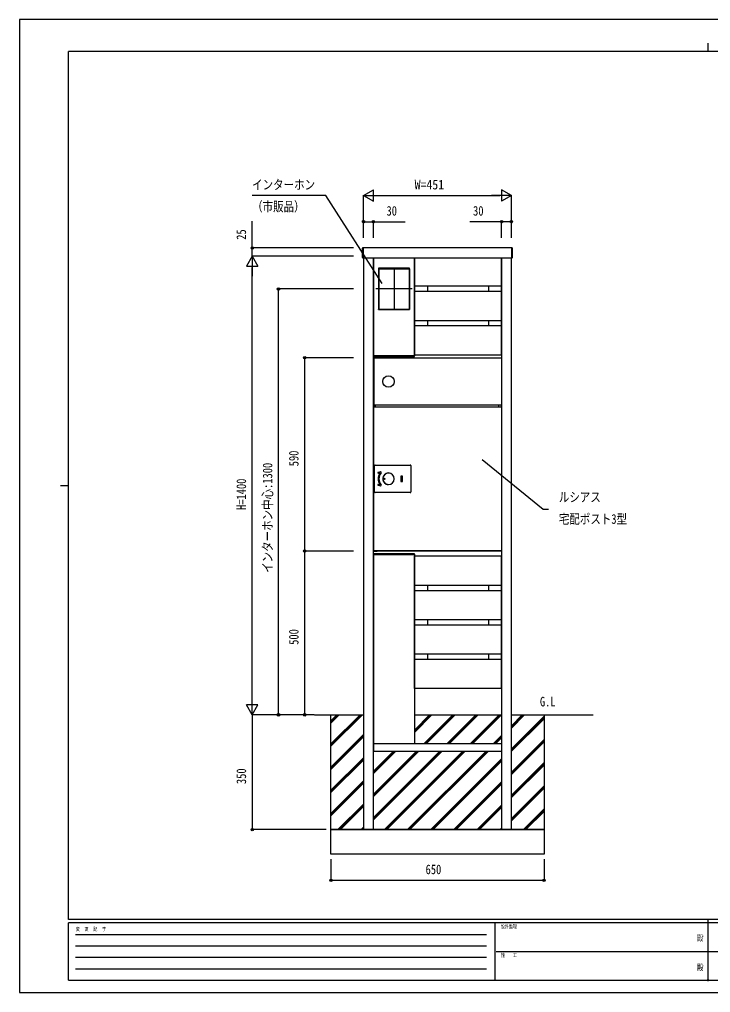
# Model space of a CAD drawing. Units: millimetres, scale not verified. Extents: x -2102 to 2102, y -1485 to 1485.
# Drawn here: x -2102 to 5, y -1485 to 1485 of the extents above; entities that cross this region are included whole.
import ezdxf
from ezdxf.enums import TextEntityAlignment as Align

# ---------------------------------------------------------------- set-up
doc = ezdxf.new("R2010")
doc.units = ezdxf.units.MM
doc.header["$LTSCALE"] = 8
doc.header["$PDMODE"] = 32
doc.header["$PDSIZE"] = 4
for name, color, linetype in [('0-1_USER1', 3, 'Continuous'), ('0-3_YKK_A1', 4, 'Continuous'), ('0-4_YKK_D', 6, 'Continuous'), ('0-5_YKK_ZWAK', 7, 'Continuous')]:
    doc.layers.add(name, color=color, linetype=linetype)
doc.styles.add('ＭＳ ゴシック', font='')
doc.styles.get('ＭＳ ゴシック').set_extended_font_data('MS Gothic')

msp = doc.modelspace()

# ---------------------------------------------------------------- linework, layer by layer
at = {"layer": '0-3_YKK_A1'}
for p, q in [((-1055.991, 785.992), (-1055.991, 786.937)), ((-1055.991, 785.494), (-1055.991, 785.992)), ((-1055.991, 758.063), (-1055.991, 785.494)), ((-1053.991, 788), (-1055.052, 787.935)), ((-1053.991, 788), (-1053.991, 787.053)), ((-1053.991, 787.053), (-1053.991, 785.556)), ((-1053.991, 785.556), (-1053.991, 757.799)), ((-600.991, 788), (-599.93, 787.935)), ((-600.991, 788), (-600.991, 787.053)), ((-600.991, 787.053), (-600.991, 785.556)), ((-600.991, 785.556), (-600.991, 757.799)), ((-598.991, 785.992), (-598.991, 786.937)), ((-598.991, 785.494), (-598.991, 785.992)), ((-598.991, 758.063), (-598.991, 785.494)), ((-1053.991, 757), (-1055.052, 757.065)), ((-1053.991, 757.799), (-1053.991, 757)), ((-1052.991, 757.5), (-1052.991, -987.5)), ((-1022.991, -987.5), (-1022.991, 757.5)), ((-1021.991, 458.5), (-1021.991, 757.5)), ((-897.991, 757.5), (-897.991, 458.5)), ((-897.991, 757.5), (-897.491, 757.5)), ((-897.991, 757.5), (-897.491, 757.5)), ((-897.991, 461.5), (-897.991, 757.5)), ((-897.491, 670.5), (-897.491, 757.5)), ((-631.991, 757.5), (-632.491, 757.5)), ((-631.991, 757.5), (-632.491, 757.5)), ((-632.491, 757.5), (-632.491, 670.5)), ((-631.991, 757.5), (-631.991, -987.5)), ((-631.991, 461.5), (-631.991, 757.5)), ((-601.991, -987.5), (-601.991, 757.5)), ((-600.991, 757.799), (-600.991, 757)), ((-600.991, 757), (-599.93, 757.065)), ((-1007.241, 725.193), (-912.741, 725.193)), ((-1007.191, 723.993), (-1007.191, 600.993)), ((-959.991, 726.493), (-959.991, 598.493)), ((-912.791, 723.993), (-912.791, 600.993)), ((-904.791, 662.493), (-1015.191, 662.493)), ((-632.491, 670.5), (-897.491, 670.5)), ((-857.991, 670.5), (-857.991, 655.5)), ((-671.991, 670.5), (-671.991, 655.5)), ((-1007.241, 599.793), (-912.741, 599.793)), ((-857.991, 565.5), (-857.991, 550.5)), ((-671.991, 565.5), (-671.991, 550.5)), ((-1022.491, 451.7), (-1022.491, 452.5)), ((-1022.484, 451.7), (-1022.491, 451.7)), ((-1022.491, 450.9), (-1022.491, 451.6)), ((-1022.491, 450.9), (-1022.491, 439.4)), ((-1022.478, 458.288), (-1022.409, 457.171)), ((-1022.409, 457.171), (-1022.407, 457.128)), ((-897.991, 458.5), (-1021.991, 458.5)), ((-1021.991, 451.4), (-1021.905, 451.4)), ((-1021.905, 451.5), (-1021.905, 308.5)), ((-1021.105, 451.5), (-1021.905, 451.5)), ((-1021.491, 452.4), (-1021.691, 452.4)), ((-1021.491, 451.6), (-1021.691, 451.6)), ((-1021.691, 451.5), (-1021.691, 451.6)), ((-1021.491, 451.6), (-1021.491, 451.5)), ((-1021.415, 456.189), (-1021.417, 456.232)), ((-1021.105, 451.7), (-1021.105, 452.5)), ((-1021.105, 451.7), (-1021.105, 451.5)), ((-898.564, 456.232), (-898.566, 456.189)), ((-897.991, 461.5), (-897.491, 461.5)), ((-897.575, 457.128), (-897.572, 457.171)), ((-897.572, 457.171), (-897.504, 458.288)), ((-633.291, 451.7), (-633.291, 452.5)), ((-632.991, 452.5), (-633.291, 452.5)), ((-633.291, 451.7), (-633.291, 451.5)), ((-632.991, 451.7), (-633.291, 451.7)), ((-632.491, 451.5), (-633.291, 451.5)), ((-632.991, 452.5), (-632.491, 452.5)), ((-632.491, 451.7), (-632.991, 451.7)), ((-632.497, 451.7), (-632.491, 451.6)), ((-631.991, 461.5), (-632.491, 461.5)), ((-632.491, 452.5), (-632.491, 451.7)), ((-632.491, 451.6), (-632.491, 451.5)), ((-1022.491, 307.5), (-1022.491, 308.3)), ((-1022.491, 308.3), (-1021.691, 308.3)), ((-1021.691, 307.5), (-1022.491, 307.5)), ((-1021.991, 301.7), (-1022.491, 301.7)), ((-1021.691, 301.5), (-1022.491, 301.5)), ((-1022.491, 301.5), (-1022.491, -135.4)), ((-1021.991, 302.5), (-1021.691, 302.5)), ((-1021.991, 301.7), (-1021.691, 301.7)), ((-1021.105, 308.5), (-1021.905, 308.5)), ((-1021.691, 308.5), (-1021.691, 302.5)), ((-1021.691, 302.5), (-633.291, 302.5)), ((-1021.691, 301.7), (-1021.691, 302.5)), ((-1021.691, 301.7), (-1021.691, 301.5)), ((-1021.105, 308.3), (-1021.105, 308.5)), ((-1021.105, 308.3), (-1021.105, 307.5)), ((-633.291, 307.5), (-1021.105, 307.5)), ((-1016.791, 302.5), (-1016.791, 307.5)), ((-641.691, 307.5), (-641.691, 302.5)), ((-633.291, 308.3), (-633.291, 308.5)), ((-633.291, 308.3), (-633.291, 307.5)), ((-632.991, 308.3), (-633.291, 308.3)), ((-632.991, 307.5), (-633.291, 307.5)), ((-633.291, 307.5), (-633.291, 302.5)), ((-633.291, 301.7), (-633.291, 302.5)), ((-632.991, 302.5), (-633.291, 302.5)), ((-633.291, 301.7), (-633.291, 301.5)), ((-632.991, 301.7), (-633.291, 301.7)), ((-632.491, 301.5), (-633.291, 301.5)), ((-632.991, 308.3), (-632.491, 308.3)), ((-632.991, 302.5), (-632.491, 302.5)), ((-632.491, 301.7), (-632.991, 301.7)), ((-632.491, 302.5), (-632.491, 301.7)), ((-1019.491, 43.092), (-1019.491, 123.108)), ((-1017.498, 125.1), (-910.483, 125.1)), ((-908.491, 123.108), (-908.491, 43.092)), ((-1001.513, 104.298), (-1008.305, 102.605)), ((-1007.7, 100.179), (-1003.731, 101.168)), ((-938.991, 90.85), (-938.991, 75.35)), ((-934.491, 91.35), (-938.491, 91.35)), ((-933.991, 75.35), (-933.991, 90.85)), ((-1008.305, 63.595), (-1001.513, 61.902)), ((-1003.731, 65.032), (-1007.7, 66.021)), ((-977.476, 65.607), (-976.991, 65.6)), ((-933.991, 83.1), (-938.991, 83.1)), ((-938.491, 74.85), (-934.491, 74.85)), ((-910.483, 41.1), (-1017.498, 41.1)), ((-1021.691, -135.4), (-1022.491, -135.4)), ((-1021.991, -136.4), (-1022.491, -136.4)), ((-1022.478, -148.288), (-1022.409, -147.171)), ((-1022.409, -147.171), (-1022.407, -147.128)), ((-1021.991, -135.6), (-1021.691, -135.6)), ((-1021.991, -136.4), (-1021.691, -136.4)), ((-1021.991, -148.5), (-897.991, -148.5)), ((-1021.991, -726), (-1021.991, -148.5)), ((-1021.691, -135.6), (-1021.691, -135.4)), ((-1021.691, -135.6), (-1021.691, -136.4)), ((-633.291, -136.4), (-1021.691, -136.4)), ((-1021.691, -136.4), (-1021.691, -137.5)), ((-1021.691, -137.5), (-1020.891, -137.5)), ((-1021.415, -146.189), (-1021.417, -146.232)), ((-1020.891, -137.5), (-1011.391, -137.5)), ((-1010.791, -137.5), (-1011.391, -137.5)), ((-1010.891, -137), (-1010.891, -136.4)), ((-1010.791, -136.7), (-1010.891, -136.7)), ((-1010.791, -136.7), (-1010.791, -136.4)), ((-1010.791, -137.5), (-1010.791, -136.7)), ((-641.691, -137.5), (-1010.791, -137.5)), ((-898.564, -146.232), (-898.566, -146.189)), ((-897.575, -147.128), (-897.572, -147.171)), ((-897.572, -147.171), (-897.504, -148.288)), ((-641.691, -136.4), (-641.691, -136.7)), ((-641.691, -136.7), (-641.691, -137.5)), ((-641.591, -136.7), (-641.691, -136.7)), ((-641.091, -137.5), (-641.691, -137.5)), ((-641.591, -137), (-641.591, -136.4)), ((-634.091, -137.5), (-641.091, -137.5)), ((-633.291, -135.6), (-633.291, -135.4)), ((-633.291, -135.6), (-633.291, -136.4)), ((-632.991, -135.6), (-633.291, -135.6)), ((-632.991, -136.4), (-633.291, -136.4)), ((-632.991, -135.6), (-632.491, -135.6)), ((-632.491, -136.4), (-632.991, -136.4)), ((-632.491, -135.6), (-632.491, -136.4)), ((-897.991, -155.5), (-897.491, -155.5)), ((-897.991, -556.5), (-897.991, -155.5)), ((-631.991, -155.5), (-632.491, -155.5)), ((-631.991, -556.5), (-631.991, -155.5)), ((-857.991, -242.5), (-857.991, -257.5)), ((-671.991, -242.5), (-671.991, -257.5)), ((-857.991, -347.5), (-857.991, -362.5)), ((-671.991, -347.5), (-671.991, -362.5)), ((-857.991, -452.5), (-857.991, -467.5)), ((-671.991, -452.5), (-671.991, -467.5)), ((-897.991, -556.5), (-897.491, -556.5)), ((-631.991, -556.5), (-632.491, -556.5)), ((-1202.491, -637.5), (-1052.991, -637.5)), ((-1152.49, -655.519), (-1134.471, -637.5)), ((-1152.49, -726.23), (-1063.76, -637.5)), ((-1152.49, -659.144), (-1130.846, -637.5)), ((-1152.49, -729.855), (-1060.135, -637.5)), ((-1152.49, -662.769), (-1127.221, -637.5)), ((-1152.49, -733.48), (-1056.51, -637.5)), ((-1022.991, -637.5), (-1021.991, -637.5)), ((-897.991, -683.863), (-851.628, -637.5)), ((-897.991, -687.488), (-848.003, -637.5)), ((-897.991, -691.113), (-844.378, -637.5)), ((-897.991, -637.5), (-631.991, -637.5)), ((-869.417, -726), (-780.917, -637.5)), ((-865.792, -726), (-777.292, -637.5)), ((-862.167, -726), (-773.667, -637.5)), ((-798.707, -726), (-710.207, -637.5)), ((-795.082, -726), (-706.582, -637.5)), ((-791.457, -726), (-702.957, -637.5)), ((-727.996, -726), (-639.496, -637.5)), ((-724.371, -726), (-635.871, -637.5)), ((-720.746, -726), (-632.246, -637.5)), ((-601.991, -670.705), (-568.785, -637.5)), ((-601.991, -674.33), (-565.16, -637.5)), ((-601.991, -677.955), (-561.535, -637.5)), ((-601.991, -741.416), (-502.49, -641.916)), ((-601.991, -745.041), (-502.49, -645.541)), ((-601.991, -748.666), (-502.49, -649.166)), ((-601.99, -637.5), (-352.49, -637.5)), ((-1022.991, -667.441), (-1021.991, -666.441)), ((-1022.991, -671.066), (-1021.991, -670.066)), ((-1022.991, -674.691), (-1021.991, -673.691)), ((-1152.49, -796.941), (-1052.991, -697.441)), ((-1152.49, -800.566), (-1052.991, -701.066)), ((-1152.49, -804.191), (-1052.991, -704.691)), ((-657.285, -726), (-631.991, -700.705)), ((-653.66, -726), (-631.991, -704.33)), ((-650.035, -726), (-631.991, -707.955)), ((-601.991, -812.127), (-502.49, -712.626)), ((-631.991, -726), (-1022.991, -726)), ((-1022.991, -726), (-1022.991, -749)), ((-897.991, -726), (-1021.991, -726)), ((-631.991, -726), (-631.991, -749)), ((-601.991, -815.752), (-502.49, -716.251)), ((-601.991, -819.377), (-502.49, -719.876)), ((-1152.49, -867.652), (-1052.991, -768.152)), ((-1152.49, -871.277), (-1052.991, -771.777)), ((-631.991, -749), (-1022.991, -749)), ((-1022.991, -808.863), (-963.128, -749)), ((-1022.991, -879.573), (-892.417, -749)), ((-1022.991, -950.284), (-821.707, -749)), ((-1022.991, -812.488), (-959.503, -749)), ((-1022.991, -883.198), (-888.792, -749)), ((-1022.991, -953.909), (-818.082, -749)), ((-1022.991, -816.113), (-955.878, -749)), ((-1022.991, -886.823), (-885.167, -749)), ((-1022.991, -957.534), (-814.457, -749)), ((-989.496, -987.5), (-750.996, -749)), ((-985.871, -987.5), (-747.371, -749)), ((-982.246, -987.5), (-743.746, -749)), ((-918.785, -987.5), (-680.285, -749)), ((-915.16, -987.5), (-676.66, -749)), ((-911.535, -987.5), (-673.035, -749)), ((-848.075, -987.5), (-631.991, -771.416)), ((-1152.49, -874.902), (-1052.991, -775.402)), ((-844.45, -987.5), (-631.991, -775.041)), ((-840.825, -987.5), (-631.991, -778.666)), ((-601.991, -882.837), (-502.49, -783.337)), ((-601.991, -886.462), (-502.49, -786.962)), ((-601.991, -890.087), (-502.49, -790.587)), ((-1152.49, -938.362), (-1052.991, -838.863)), ((-1152.49, -941.987), (-1052.991, -842.488)), ((-1152.49, -945.612), (-1052.991, -846.113)), ((-777.364, -987.5), (-631.991, -842.127)), ((-773.739, -987.5), (-631.991, -845.752)), ((-770.114, -987.5), (-631.991, -849.377)), ((-601.991, -953.548), (-502.49, -854.048)), ((-601.991, -957.173), (-502.49, -857.673)), ((-601.991, -960.798), (-502.49, -861.298)), ((-1130.917, -987.5), (-1052.991, -909.573)), ((-1127.292, -987.5), (-1052.991, -913.198)), ((-1123.667, -987.5), (-1052.991, -916.823)), ((-706.653, -987.5), (-631.991, -912.837)), ((-703.028, -987.5), (-631.991, -916.462)), ((-699.403, -987.5), (-631.991, -920.087)), ((-565.232, -987.5), (-502.49, -924.758)), ((-561.607, -987.5), (-502.49, -928.383)), ((-557.982, -987.5), (-502.49, -932.008)), ((-1060.207, -987.5), (-1052.991, -980.284)), ((-1056.582, -987.5), (-1052.991, -983.909)), ((-1052.991, -987.5), (-1022.991, -987.5)), ((-635.942, -987.5), (-631.991, -983.548)), ((-632.317, -987.5), (-631.991, -987.173)), ((-631.991, -987.5), (-601.991, -987.5))]:
    msp.add_line(p, q, dxfattribs=at)
for points in [[(-600.991, 757.5), (-600.991, 787.5), (-1053.991, 787.5), (-1053.991, 757.5)], [(-1007.491, 599.493), (-912.491, 599.493), (-912.491, 725.493), (-1007.491, 725.493)], [(-897.491, 655.5), (-632.491, 655.5), (-632.491, 565.5), (-897.491, 565.5)], [(-897.491, 550.5), (-632.491, 550.5), (-632.491, 460.5), (-897.491, 460.5)], [(-897.491, -152.5), (-632.491, -152.5), (-632.491, -242.5), (-897.491, -242.5)], [(-897.491, -257.5), (-632.491, -257.5), (-632.491, -347.5), (-897.491, -347.5)], [(-897.491, -362.5), (-632.491, -362.5), (-632.491, -452.5), (-897.491, -452.5)], [(-897.491, -467.5), (-632.491, -467.5), (-632.491, -557.5), (-897.491, -557.5)], [(-1152.49, -987.5), (-502.49, -987.5), (-502.49, -1062.5), (-1152.49, -1062.5)]]:
    msp.add_lwpolyline(points, close=True, dxfattribs=at)
for points in [[(-1007.493, 723.993), (-1005.991, 723.993), (-1005.991, 600.993), (-1007.493, 600.993)], [(-1007.241, 725.496), (-1007.241, 723.993), (-912.741, 723.993), (-912.741, 725.496)], [(-912.488, 723.993), (-913.991, 723.993), (-913.991, 600.993), (-912.488, 600.993)], [(-1007.241, 599.491), (-1007.241, 600.993), (-912.741, 600.993), (-912.741, 599.491)], [(-1022.491, 452.5), (-1021.491, 452.5), (-1021.105, 452.5), (-633.291, 452.5)], [(-897.703, 458.5), (-898.502, 458.5), (-1021.479, 458.5), (-1022.278, 458.5)], [(-1021.105, 452.4), (-1021.491, 452.4), (-1021.491, 451.6)], [(-1021.417, 456.232), (-1006.061, 456.149), (-990.704, 456.09), (-975.347, 456.055), (-959.991, 456.043), (-944.634, 456.055), (-929.277, 456.09), (-913.92, 456.149), (-898.564, 456.232)], [(-897.491, 463.5), (-897.991, 463.5), (-897.991, 461.5), (-897.491, 461.5)], [(-632.491, 451.5), (-632.491, 308.5), (-633.291, 308.5)], [(-632.491, 463.5), (-631.991, 463.5), (-631.991, 461.5), (-632.491, 461.5)], [(-1021.905, 437.4), (-1022.491, 437.4), (-1022.491, 439.4)], [(-1021.905, 308.5), (-1022.491, 308.5), (-1022.491, 437.4)], [(-1022.491, 301.7), (-1022.491, 302.5), (-1021.991, 302.5)], [(-632.491, 301.5), (-632.491, -135.4), (-633.291, -135.4)], [(-632.491, 308.3), (-632.491, 307.5), (-632.991, 307.5)], [(-977.471, 100.564), (-980.814, 100.138), (-982.715, 99.416)], [(-982.817, 66.823), (-980.814, 66.062), (-977.471, 65.636)], [(-1022.491, -136.4), (-1022.491, -135.6), (-1021.991, -135.6)], [(-897.703, -148.5), (-898.502, -148.5), (-1021.479, -148.5), (-1022.278, -148.5)], [(-1021.417, -146.232), (-1006.061, -146.149), (-990.704, -146.09), (-975.347, -146.055), (-959.991, -146.043), (-944.634, -146.055), (-929.277, -146.09), (-913.92, -146.149), (-898.564, -146.232)], [(-897.991, -148.5), (-897.991, -637.5), (-897.991, -726)], [(-633.291, -136.4), (-633.291, -137.5), (-634.091, -137.5)], [(-897.491, -153.5), (-897.991, -153.5), (-897.991, -155.5), (-897.491, -155.5)], [(-632.491, -153.5), (-631.991, -153.5), (-631.991, -155.5), (-632.491, -155.5)], [(-897.491, -554.5), (-897.991, -554.5), (-897.991, -556.5), (-897.491, -556.5)], [(-632.491, -554.5), (-631.991, -554.5), (-631.991, -556.5), (-632.491, -556.5)], [(-601.991, -637.5), (-502.49, -637.5), (-502.49, -987.5), (-1152.49, -987.5), (-1152.49, -637.5), (-1052.991, -637.5)]]:
    msp.add_lwpolyline(points, dxfattribs=at)
msp.add_circle((-976.991, 380), 17.5, dxfattribs=at)
for centre, radius, start, end in [((-1054.991, 786.937), 1, 93.5, 180), ((-599.991, 786.937), 1, 0, 86.5), ((-1054.991, 758.063), 1, 180, 266.5), ((-599.991, 758.063), 1, 273.5, 0), ((-1021.691, 451.6), 0.8, 90, 180), ((-1021.991, 450.9), 0.5, 90, 180), ((-1022.278, 458.3), 0.2, 90, 183.5), ((-1021.411, 457.232), 1, 183.50011, 269.6482), ((-1021.408, 457.189), 1, 183.5, 269.64806), ((-959.991, 10456), 10000, 269.64806, 270), ((-959.991, 10456), 10000, 270, 270.35194), ((-898.573, 457.189), 1, 270.35194, 356.5), ((-898.57, 457.232), 1, 270.3518, 356.49989), ((-897.703, 458.3), 0.2, 356.5, 90), ((-1020.491, 439.4), 2, 180, 224.99409), ((-1017.501, 123.11), 1.99, 89.92772, 180.07228), ((-910.48, 123.11), 1.99, 359.92772, 90.07228), ((-1008.002, 101.392), 1.25, 104, 180), ((-1008.002, 101.392), 1.25, 180, 284), ((-976.991, 83.1), 31.75, 146.31167, 180), ((-976.991, 83.1), 29.25, 141.02124, 180), ((-1003.658, 100.877), 0.3, 326.31167, 104), ((-1001.089, 102.6), 1.75, 0, 104), ((-1001.089, 102.6), 1.75, 321.02124, 0), ((-976.991, 83.1), 17.65, 0, 180), ((-976.991, 83.1), 17.5, 90, 255.45427), ((-976.972, 83.1), 17.296, 91.877, 268.123), ((-976.991, 83.1), 17.5, 270, 90), ((-938.491, 90.85), 0.5, 90, 180), ((-934.491, 90.85), 0.5, 0, 90), ((-1008.002, 64.808), 1.25, 76, 180), ((-1008.002, 64.808), 1.25, 180, 256), ((-976.991, 83.1), 31.75, 180, 213.68833), ((-976.991, 83.1), 29.25, 180, 218.97876), ((-1003.658, 65.323), 0.3, 256, 33.68833), ((-1001.089, 63.6), 1.75, 256, 0), ((-1001.089, 63.6), 1.75, 0, 38.97876), ((-976.991, 83.1), 17.65, 180, 0), ((-988.991, 83.1), 1.75, 90, 270), ((-988.991, 83.1), 1.75, 270, 90), ((-938.491, 75.35), 0.5, 180, 270), ((-934.491, 75.35), 0.5, 270, 0), ((-1017.501, 43.09), 1.99, 179.92772, 270.07228), ((-910.48, 43.09), 1.99, 269.92772, 0.07228), ((-1022.278, -148.3), 0.2, 176.5, 270), ((-1021.411, -147.232), 1, 90.3518, 176.49989), ((-1021.408, -147.189), 1, 90.35194, 176.5), ((-959.991, -10146), 10000, 90, 90.35194), ((-1011.391, -137), 0.5, 270, 0), ((-959.991, -10146), 10000, 89.64806, 90), ((-898.573, -147.189), 1, 3.5, 89.64806), ((-898.57, -147.232), 1, 3.50011, 89.6482), ((-897.703, -148.3), 0.2, 270, 3.5), ((-641.091, -137), 0.5, 180, 270)]:
    msp.add_arc(centre, radius, start, end, dxfattribs=at)
at = {"layer": '0-4_YKK_D'}
for p, q in [((-1052.991, 947.5), (-1022.68, 965)), ((-1022.68, 930), (-1022.68, 965)), ((-601.99, 947.5), (-632.301, 965)), ((-632.301, 965), (-632.301, 930)), ((-1052.991, 818.5), (-1052.991, 948.5)), ((-1052.991, 947.5), (-1022.68, 930)), ((-1052.991, 947.5), (-992.369, 947.5)), ((-1017.991, 947.5), (-636.99, 947.5)), ((-601.99, 947.5), (-662.611, 947.5)), ((-601.99, 947.5), (-632.301, 930)), ((-601.99, 818.5), (-601.99, 948.5)), ((-1052.991, 818.5), (-1052.991, 868.5)), ((-1022.991, 818.5), (-1022.991, 868.5)), ((-631.991, 818.5), (-631.991, 868.5)), ((-601.99, 818.5), (-601.99, 868.5)), ((-1083.991, 787.5), (-1393.49, 787.5)), ((-1392.49, 762.5), (-1409.99, 732.189)), ((-1083.991, 762.5), (-1393.49, 762.5)), ((-1083.991, 762.5), (-1393.49, 762.5)), ((-1392.49, 762.5), (-1374.99, 732.189)), ((-1392.49, 762.5), (-1392.49, 701.878)), ((-1409.99, 732.189), (-1374.99, 732.189)), ((-1392.49, -602.5), (-1392.49, 727.5)), ((-1083.991, 662.493), (-1313.49, 662.493)), ((-1312.49, -637.5), (-1312.49, 662.493)), ((-1083.991, 452.5), (-1233.49, 452.5)), ((-1232.49, -137.5), (-1232.49, 452.5)), ((-1083.991, -137.5), (-1233.49, -137.5)), ((-1083.991, -137.5), (-1233.49, -137.5)), ((-1232.49, -637.5), (-1232.49, -137.5)), ((-1392.49, -637.5), (-1392.49, -576.878)), ((-1392.49, -637.5), (-1409.99, -607.189)), ((-1374.99, -607.189), (-1409.99, -607.189)), ((-1392.49, -637.5), (-1374.99, -607.189)), ((-1203.491, -637.5), (-1393.49, -637.5)), ((-1203.491, -637.5), (-1393.49, -637.5)), ((-1392.49, -637.5), (-1392.49, -987.5)), ((-1203.491, -637.5), (-1313.49, -637.5)), ((-1203.491, -637.5), (-1233.49, -637.5)), ((-1167.49, -987.5), (-1393.49, -987.5)), ((-1152.49, -1077.5), (-1152.49, -1143.5)), ((-502.49, -1077.5), (-502.49, -1143.5)), ((-1152.49, -1142.5), (-502.49, -1142.5))]:
    msp.add_line(p, q, dxfattribs=at)
for points in [[(-996.686, 678.991), (-1168.242, 947.5), (-1392.502, 947.5)], [(-1392.49, 762.5), (-1392.49, 787.5), (-1392.49, 869.433)], [(-1052.991, 867.5), (-1022.991, 867.5), (-926.057, 867.5)], [(-601.99, 867.5), (-631.991, 867.5), (-728.924, 867.5)], [(-691.021, 142.065), (-504.936, -9.228), (-488.936, -9.228)]]:
    msp.add_lwpolyline(points, dxfattribs=at)
for centre in [(-1052.991, 867.5), (-1022.991, 867.5), (-631.991, 867.5), (-601.99, 867.5), (-1392.49, 787.5), (-1312.49, 662.493), (-1232.49, 452.5), (-1232.49, -137.5), (-1232.49, -137.5), (-1312.49, -637.5), (-1232.49, -637.5), (-1392.49, -987.5), (-1152.49, -1142.5), (-502.49, -1142.5)]:
    msp.add_circle(centre, 3.75, dxfattribs=at)
at = {"layer": '0-5_YKK_ZWAK'}
for p, q in [((-2.49, 1412.5), (-2.49, 1387.5)), ((1947.51, 1387.5), (-1952.49, 1387.5)), ((-1952.49, -1262.5), (-1952.49, 1387.5)), ((-1977.49, 62.5), (-1952.49, 62.5)), ((1947.51, -1262.5), (-1952.49, -1262.5)), ((-652.49, -1272.5), (-1952.49, -1272.5)), ((-1952.49, -1447.5), (-1952.49, -1272.5)), ((-652.49, -1272.5), (-652.49, -1447.5)), ((-2.49, -1272.5), (-652.49, -1272.5)), ((-2.49, -1262.5), (-2.49, -1447.5)), ((647.51, -1272.5), (-2.49, -1272.5)), ((-1931.24, -1307.5), (-677.49, -1307.5)), ((-1931.24, -1342.5), (-677.49, -1342.5)), ((-648.74, -1360), (-2.49, -1360)), ((-2.49, -1360), (647.51, -1360)), ((-1931.24, -1377.5), (-677.49, -1377.5)), ((-1931.24, -1412.5), (-677.49, -1412.5)), ((-1952.49, -1447.5), (-652.49, -1447.5)), ((-652.49, -1447.5), (-2.49, -1447.5)), ((-2.49, -1447.5), (647.51, -1447.5))]:
    msp.add_line(p, q, dxfattribs=at)
msp.add_lwpolyline([(-2102.5, -1485), (2102.5, -1485), (2102.5, 1485), (-2102.5, 1485)], close=True, dxfattribs=at)
msp.add_point((-2.49, -1447.5), dxfattribs=at)

# ---------------------------------------------------------------- texts
at = {"layer": '0-1_USER1', "style": 'ＭＳ ゴシック', "width": 0.8}
msp.add_text('G.L', height=29.33, dxfattribs=at).set_placement((-514.937, -620.5), align=Align.BOTTOM_LEFT)
at = {"layer": '0-4_YKK_D', "style": 'ＭＳ ゴシック'}
for s, width, p in [('インターホン', 0.8, (-1392.929, 957.353)), ('W=451', 0.9, (-897.09, 957.5)), ('（市販品）', 0.8, (-1392.929, 890.686)), ('30', 0.8, (-982.991, 877.5)), ('30', 0.8, (-718.924, 877.5)), ('ルシアス', 0.8, (-457.289, 3.615)), ('宅配ポスト3型', 0.8, (-457.289, -63.052)), ('650', 0.8, (-863.757, -1132.5))]:
    msp.add_text(s, height=29.33, dxfattribs=dict(at, width=width)).set_placement(p, align=Align.BOTTOM_LEFT)
at = {"layer": '0-4_YKK_D', "style": 'ＭＳ ゴシック', "width": 0.8}
for s, p in [('25', (-1402.49, 812.5)), ('590', (-1242.49, 121.233)), ('インターホン中心:1300', (-1322.49, -204.037)), ('H=1400', (-1402.49, -12.167)), ('500', (-1242.49, -423.767)), ('350', (-1402.49, -848.767))]:
    msp.add_text(s, height=29.33, rotation=90, dxfattribs=at).set_placement(p, align=Align.BOTTOM_LEFT)
at = {"layer": '0-5_YKK_ZWAK', "style": 'ＭＳ ゴシック', "width": 0.8}
for s, height, p in [('設計監理', 11, (-634.157, -1292.5)), ('変  更  記  事', 11, (-1930.655, -1300)), ('殿', 18.33, (-36.833, -1332.917)), ('施\u3000\u3000工', 11, (-634.157, -1380)), ('殿', 18.33, (-36.833, -1422.917))]:
    msp.add_text(s, height=height, dxfattribs=at).set_placement(p, align=Align.BOTTOM_LEFT)

doc.saveas('drawing.dxf')
